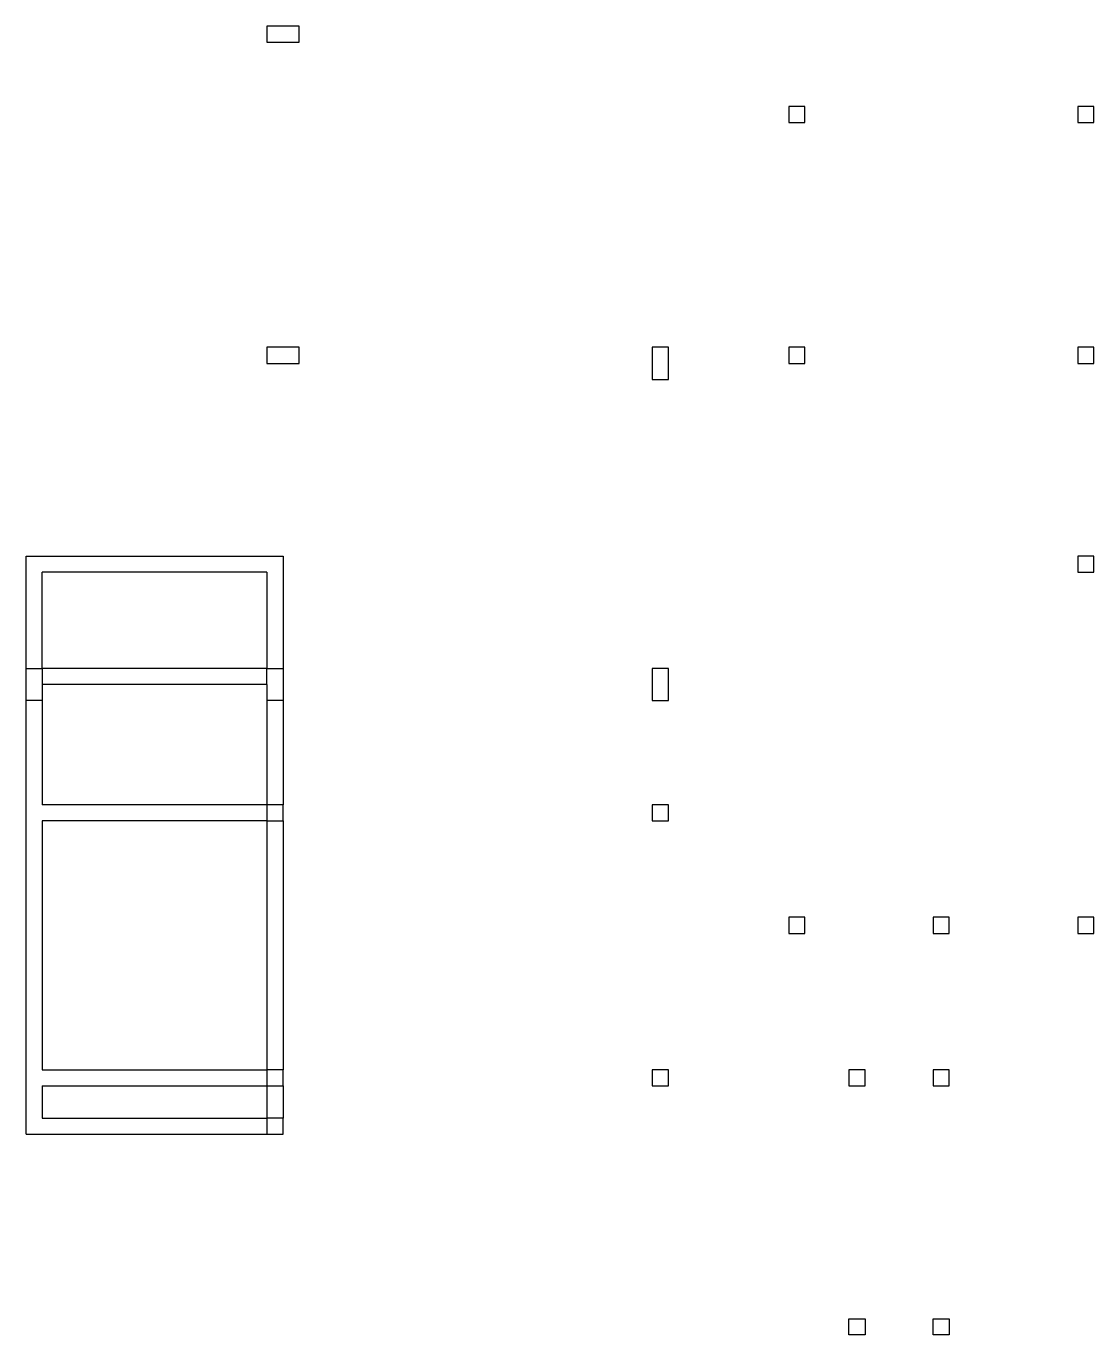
# Model space of a CAD drawing. Extents: x -6.4 to 6.9, y -5.9 to 10.4.
import ezdxf

# ---------------------------------------------------------------- set-up
doc = ezdxf.new("R2010")
doc.units = 0
doc.layers.get('0').update_dxf_attribs({"linetype": 'CONTINUOUS'})
doc.layers.add('SECTIONCUTEDGES', color=7, linetype='CONTINUOUS')

msp = doc.modelspace()

# ---------------------------------------------------------------- linework, layer by layer
for p, q in [((-6.437, 3.821), (-3.237, 3.821)), ((-6.437, 2.421), (-6.437, 3.821)), ((-3.237, 3.821), (-3.237, 2.421)), ((-3.437, 3.621), (-6.237, 3.621)), ((-6.237, 2.421), (-6.237, 3.621)), ((-3.437, 3.621), (-3.437, 2.421)), ((-6.437, 2.021), (-6.437, 2.421)), ((-6.437, 2.421), (-6.237, 2.421)), ((-3.437, 2.421), (-6.237, 2.421)), ((-6.237, 2.421), (-6.237, 2.221)), ((-3.437, 2.421), (-3.237, 2.421)), ((-3.437, 2.221), (-3.437, 2.421)), ((-3.237, 2.421), (-3.237, 2.021)), ((-3.437, 2.221), (-6.237, 2.221)), ((-6.237, 2.221), (-6.237, 2.021)), ((-3.437, 2.221), (-3.437, 2.021)), ((-6.237, 2.021), (-6.437, 2.021)), ((-6.437, -3.379), (-6.437, 2.021)), ((-6.237, 2.021), (-6.237, 0.721)), ((-3.237, 2.021), (-3.437, 2.021)), ((-3.437, 2.021), (-3.437, 0.721)), ((-3.237, 2.021), (-3.237, 0.721)), ((-3.437, 0.721), (-6.237, 0.721)), ((-3.437, 0.521), (-6.237, 0.521)), ((-6.237, 0.521), (-6.237, -2.579)), ((-3.437, 0.521), (-3.437, -2.579)), ((-3.237, 0.521), (-3.237, -2.579)), ((-6.237, -2.579), (-3.437, -2.579)), ((-6.237, -2.779), (-3.437, -2.779)), ((-6.237, -2.779), (-6.237, -3.179)), ((-3.437, -2.779), (-3.437, -3.179)), ((-3.237, -2.779), (-3.237, -3.179)), ((-6.237, -3.179), (-3.437, -3.179)), ((-6.437, -3.379), (-3.437, -3.379)), ((3.813, -5.879), (3.813, -5.679)), ((3.813, -5.679), (4.013, -5.679)), ((4.013, -5.679), (4.013, -5.879)), ((4.863, -5.679), (5.063, -5.679)), ((4.863, -5.879), (4.863, -5.679)), ((5.063, -5.679), (5.063, -5.879)), ((4.013, -5.879), (3.813, -5.879)), ((5.063, -5.879), (4.863, -5.879))]:
    msp.add_line(p, q)
at = {"layer": 'SECTIONCUTEDGES'}
for p, q in [((-3.437, 10.421), (-3.437, 10.221)), ((-3.037, 10.421), (-3.437, 10.421)), ((-3.037, 10.221), (-3.037, 10.421)), ((-3.437, 10.221), (-3.037, 10.221)), ((3.263, 9.421), (3.063, 9.421)), ((3.063, 9.421), (3.063, 9.221)), ((3.263, 9.221), (3.263, 9.421)), ((6.863, 9.421), (6.663, 9.421)), ((6.663, 9.421), (6.663, 9.221)), ((6.863, 9.221), (6.863, 9.421)), ((3.063, 9.221), (3.263, 9.221)), ((6.663, 9.221), (6.863, 9.221)), ((-3.037, 6.421), (-3.437, 6.421)), ((-3.437, 6.421), (-3.437, 6.221)), ((-3.037, 6.221), (-3.037, 6.421)), ((1.563, 6.421), (1.363, 6.421)), ((1.363, 6.421), (1.363, 6.021)), ((1.563, 6.021), (1.563, 6.421)), ((3.263, 6.421), (3.063, 6.421)), ((3.063, 6.421), (3.063, 6.221)), ((3.263, 6.221), (3.263, 6.421)), ((6.863, 6.421), (6.663, 6.421)), ((6.663, 6.421), (6.663, 6.221)), ((6.863, 6.221), (6.863, 6.421)), ((-3.437, 6.221), (-3.037, 6.221)), ((3.063, 6.221), (3.263, 6.221)), ((6.663, 6.221), (6.863, 6.221)), ((1.363, 6.021), (1.563, 6.021)), ((6.863, 3.821), (6.663, 3.821)), ((6.663, 3.821), (6.663, 3.621)), ((6.863, 3.621), (6.863, 3.821)), ((6.663, 3.621), (6.863, 3.621)), ((1.563, 2.421), (1.363, 2.421)), ((1.363, 2.421), (1.363, 2.021)), ((1.563, 2.021), (1.563, 2.421)), ((1.363, 2.021), (1.563, 2.021)), ((-3.237, 0.721), (-3.437, 0.721)), ((-3.437, 0.721), (-3.437, 0.521)), ((-3.237, 0.521), (-3.237, 0.721)), ((1.563, 0.721), (1.363, 0.721)), ((1.363, 0.721), (1.363, 0.521)), ((1.563, 0.521), (1.563, 0.721)), ((-3.437, 0.521), (-3.237, 0.521)), ((1.363, 0.521), (1.563, 0.521)), ((3.263, -0.679), (3.063, -0.679)), ((3.063, -0.679), (3.063, -0.879)), ((3.263, -0.879), (3.263, -0.679)), ((5.063, -0.679), (4.863, -0.679)), ((4.863, -0.679), (4.863, -0.879)), ((5.063, -0.879), (5.063, -0.679)), ((6.863, -0.679), (6.663, -0.679)), ((6.663, -0.679), (6.663, -0.879)), ((6.863, -0.879), (6.863, -0.679)), ((3.063, -0.879), (3.263, -0.879)), ((4.863, -0.879), (5.063, -0.879)), ((6.663, -0.879), (6.863, -0.879)), ((-3.237, -2.579), (-3.437, -2.579)), ((-3.437, -2.579), (-3.437, -2.779)), ((-3.237, -2.779), (-3.237, -2.579)), ((1.563, -2.579), (1.363, -2.579)), ((1.363, -2.579), (1.363, -2.779)), ((1.563, -2.779), (1.563, -2.579)), ((4.013, -2.579), (3.813, -2.579)), ((3.813, -2.579), (3.813, -2.779)), ((4.013, -2.779), (4.013, -2.579)), ((5.063, -2.579), (4.863, -2.579)), ((4.863, -2.579), (4.863, -2.779)), ((5.063, -2.779), (5.063, -2.579)), ((-3.437, -2.779), (-3.237, -2.779)), ((1.363, -2.779), (1.563, -2.779)), ((3.813, -2.779), (4.013, -2.779)), ((4.863, -2.779), (5.063, -2.779)), ((-3.437, -3.179), (-3.437, -3.379)), ((-3.237, -3.179), (-3.437, -3.179)), ((-3.237, -3.379), (-3.237, -3.179)), ((-3.437, -3.379), (-3.237, -3.379))]:
    msp.add_line(p, q, dxfattribs=at)

doc.saveas('drawing.dxf')
